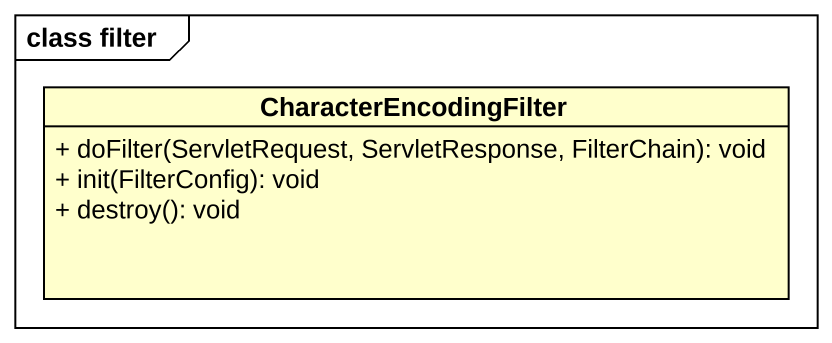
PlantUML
@startuml
mainframe class filter
hide circle
hide empty members
skinparam classAttributeIconSize 0
class CharacterEncodingFilter {
  + doFilter(ServletRequest, ServletResponse, FilterChain): void
  + init(FilterConfig): void
  + destroy(): void
}
@enduml
